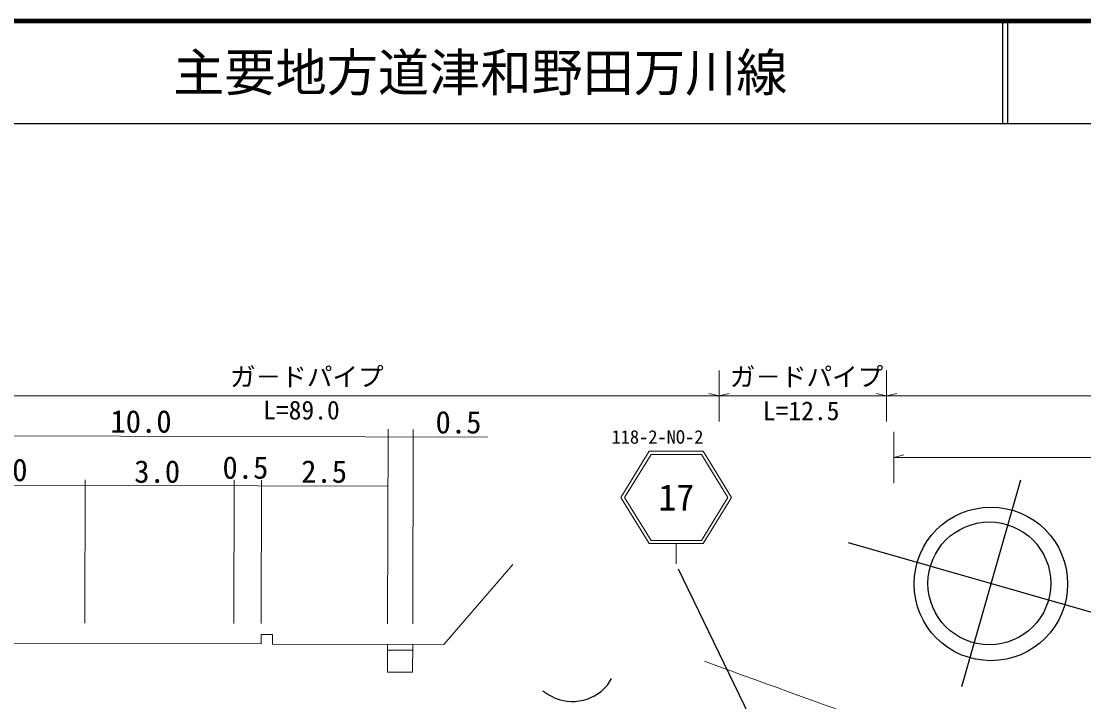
# Model space of a CAD drawing. Units: millimetres, scale not verified. Extents: x 52259 to 692259, y 20000 to 380000.
# Drawn here: x 214144 to 317953, y 313539 to 380000 of the extents above; entities that cross this region are included whole.
import ezdxf
from ezdxf.enums import TextEntityAlignment as Align

# ---------------------------------------------------------------- set-up
doc = ezdxf.new("R2010")
doc.units = ezdxf.units.MM
doc.header["$LTSCALE"] = 1000
for name, color, linetype, lineweight in [('M-BGD', 7, 'Continuous', 25), ('M-BMK', 7, 'Continuous', 13), ('M-BMK-SRVR', 3, 'Continuous', 25), ('M-STR-TXT', 7, 'Continuous', 13), ('M-TTL', 2, 'Continuous', 140), ('M-TTL-LINE', 7, 'Continuous', 25), ('現況平面', 7, 'Continuous', 13)]:
    doc.layers.add(name, color=color, linetype=linetype, lineweight=lineweight)
doc.layers.add('M-TTL-TXT', color=7, linetype='Continuous')
doc.styles.add('ＭＳ ゴシック', font='')
doc.styles.get('ＭＳ ゴシック').set_extended_font_data('MS Gothic')

msp = doc.modelspace()

# ---------------------------------------------------------------- linework, layer by layer
at = {"layer": 'M-BGD', "lineweight": 13}
for p, q in [((282320, 343401), (281320, 343651)), ((197819, 343401), (282320, 343401)), ((259711, 339366), (190711, 339552)), ((249938, 321148), (249989, 340148)), ((252396, 321141), (252448, 340141)), ((299386, 334901), (299386, 339901)), ((299386, 337401), (300386, 337651)), ((299386, 337401), (413761, 337401)), ((249974, 334592), (200327, 334727)), ((220365, 321228), (220402, 335227)), ((234909, 321188), (234947, 335188)), ((237589, 321181), (237627, 335181))]:
    msp.add_line(p, q, dxfattribs=at)
at = {"layer": 'M-BGD'}
msp.add_line((271409, 315157), (271811, 315808), dxfattribs=at)
for centre, radius, start, end in [((251477, 291298), 26962, 58.47351, 59.65396), ((267993, 318041), 4471, 237.27239, 319.82389)]:
    msp.add_arc(centre, radius, start, end, dxfattribs=at)
at = {"layer": 'M-BMK'}
for p, q in [((275505, 337997), (272741, 333497)), ((275673, 337697), (273093, 333497)), ((275505, 337997), (280777, 337997)), ((275673, 337697), (280609, 337697)), ((283189, 333497), (280609, 337697)), ((283541, 333497), (280777, 337997)), ((272741, 333497), (275505, 328997)), ((273093, 333497), (275673, 329297)), ((280609, 329297), (283189, 333497)), ((280777, 328997), (283541, 333497)), ((275673, 329297), (280609, 329297)), ((275505, 328997), (280777, 328997)), ((278141, 328997), (278141, 326997))]:
    msp.add_line(p, q, dxfattribs=at)
at = {"layer": 'M-BMK', "lineweight": 25}
msp.add_line((278311, 326527), (293372, 295522), dxfattribs=at)
at = {"layer": 'M-BMK-SRVR'}
for p, q in [((311783, 335181), (305997, 314994)), ((294952, 329083), (326703, 319982))]:
    msp.add_line(p, q, dxfattribs=at)
for centre, radius in [((308879, 325047), 7500), ((308730, 325099), 6000)]:
    msp.add_circle(centre, radius, dxfattribs=at)
at = {"layer": 'M-STR-TXT'}
for p, q in [((282320, 340901), (282320, 345901)), ((298692, 340901), (298692, 345901)), ((282320, 343401), (283320, 343651)), ((298692, 343401), (297692, 343651)), ((298692, 343401), (299692, 343651)), ((282320, 343401), (298692, 343401)), ((298692, 343401), (368802, 343401))]:
    msp.add_line(p, q, dxfattribs=at)
at = {"layer": 'M-TTL'}
msp.add_line((692259, 380000), (52259, 380000), dxfattribs=at)
at = {"layer": 'M-TTL-LINE'}
for p, q in [((310009, 380000), (310009, 370000)), ((310509, 380000), (310509, 370000)), ((52259, 370000), (692259, 370000))]:
    msp.add_line(p, q, dxfattribs=at)
at = {"layer": '現況平面'}
for p, q in [((255446, 319133), (262181, 326952)), ((237584, 319181), (237586, 320117)), ((237586, 320117), (238699, 320114)), ((238699, 320114), (238696, 319178)), ((238696, 319178), (255446, 319133)), ((249933, 319148), (249925, 316426)), ((252391, 319141), (252384, 316419)), ((249931, 318567), (252389, 318561)), ((249925, 316426), (252384, 316419))]:
    msp.add_line(p, q, dxfattribs=at)
msp.add_lwpolyline([(190602, 325469), (195290, 319295), (237584, 319181)], dxfattribs=at)
msp.add_open_spline([(336748, 299415), (334492, 299576), (332134, 299855), (329355, 300456), (321791, 302090), (317917, 304323), (310606, 306860), (298963, 310900), (295291, 312265), (280898, 317491)], degree=3, knots=[0, 0, 0, 0, 1, 1, 1, 2, 2, 2, 3, 3, 3, 3], dxfattribs=at)

# ---------------------------------------------------------------- texts
at = {"layer": 'M-BGD', "style": 'ＭＳ ゴシック'}
msp.add_text('ガ－ドパイプ', height=1833, dxfattribs=at).set_placement((234545, 343811), align=Align.BOTTOM_LEFT)
msp.add_text('L=89.0', height=1833, dxfattribs=at).set_placement((237780, 342939), align=Align.TOP_LEFT)
for s, p in [('10.0', (225847, 340920)), ('0.5', (256863, 340842)), ('0.5', (236048, 336415)), ('3.0', (212514, 336182)), ('3.0', (227426, 336027)), ('2.5', (243737, 336027))]:
    msp.add_text(s, height=2199, dxfattribs=at).set_placement(p, align=Align.MIDDLE_CENTER)
at = {"layer": 'M-BMK', "style": 'ＭＳ ゴシック'}
msp.add_text('118-2-NO-2', height=1320, dxfattribs=at).set_placement((271816, 338346), align=Align.BOTTOM_LEFT)
msp.add_text('17', height=2566, dxfattribs=at).set_placement((278141, 333497), align=Align.MIDDLE_CENTER)
at = {"layer": 'M-STR-TXT', "style": 'ＭＳ ゴシック'}
msp.add_text('ガ－ドパイプ', height=1833, dxfattribs=at).set_placement((283368, 343811), align=Align.BOTTOM_LEFT)
msp.add_text('L=12.5', height=1833, dxfattribs=at).set_placement((286603, 342871), align=Align.TOP_LEFT)
at = {"layer": 'M-TTL-TXT', "style": 'ＭＳ ゴシック'}
msp.add_text('主要地方道津和野田万川線', height=3666, dxfattribs=at).set_placement((228993, 375000), align=Align.MIDDLE_LEFT)

doc.saveas('drawing.dxf')
